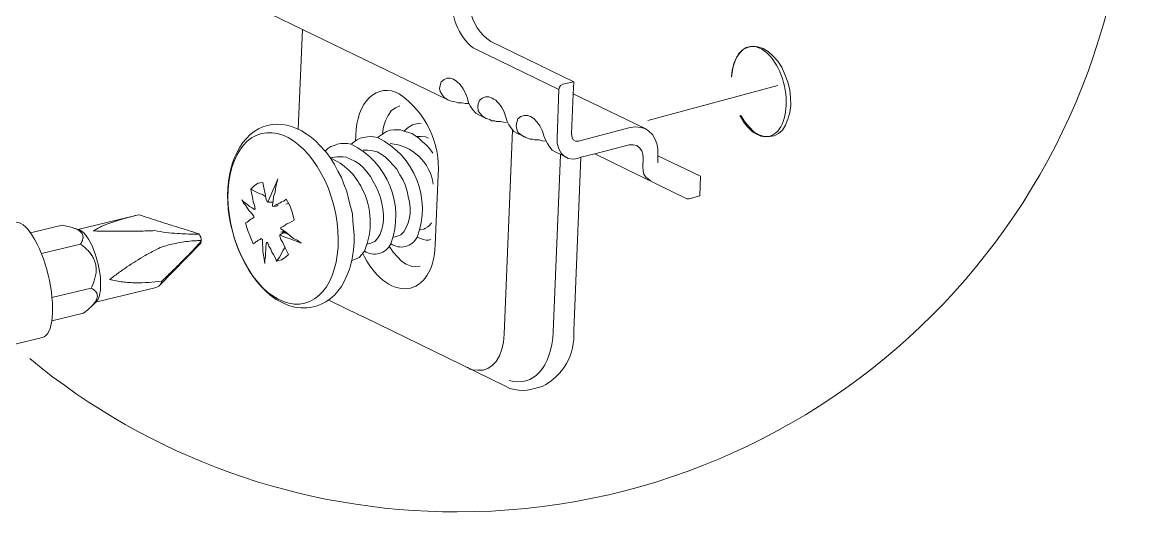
# Model space of a CAD drawing. Header units: metres. Extents: x -8.4 to 7.9, y -3.9 to 2.
# Drawn here: x 2.6966 to 2.8776, y -1.1157 to -1.0356 of the extents above; entities that cross this region are included whole.
import ezdxf

# ---------------------------------------------------------------- set-up
doc = ezdxf.new("R2010")
doc.units = ezdxf.units.M
doc.header["$MEASUREMENT"] = 0
doc.layers.add('PDF10_Geometry_Num_Penna__7', color=7, linetype='Continuous', lineweight=18)

msp = doc.modelspace()

# ---------------------------------------------------------------- linework, layer by layer
at = {"layer": 'PDF10_Geometry_Num_Penna__7', "color": 7, "linetype": 'Continuous', "lineweight": 18, "flags": 128}
for points in [[(2.697834574167865, -1.090618023576224, 0.1748266194143303), (2.767719286086659, -1.115704499565486, 0.9999823853415638), (2.767717697117358, -0.895971593336982, 0.1524887787522111), (2.70550869769251, -0.9152852250503865)], [(2.771107635755448, -1.027471588253513, 0.4153897474772876), (2.773253947966533, -1.038743152644865), (2.786789773449846, -1.045337567348365), (2.785031858563665, -1.045716135599862), (2.784655077416423, -1.045914206321534), (2.784455517441204, -1.046212057030816), (2.784337866411038, -1.046599262952882), (2.770810976449004, -1.040006337502929)], [(2.764136886680772, -1.072015459677319), (2.764641743633005, -1.060551185877062, 0.2629518137358259), (2.758275929348879, -1.0472929572548)], [(2.759032172299745, -1.053380132200392), (2.758454341923738, -1.053201421774823), (2.757849704983896, -1.053201421774823), (2.757355272806489, -1.053201421774823), (2.756767017655657, -1.053262481170226), (2.756192165786743, -1.053462041145445), (2.755694755102243, -1.053768827376005), (2.755209258446113, -1.054084549127844), (2.754702018688206, -1.054462223827214, -0.3910821878170763), (2.761178782361539, -1.07075018986429), (2.761801290343938, -1.070948260585962), (2.762181049998273, -1.071129949518624), (2.76267548217568, -1.071246111295244), (2.763064177351293, -1.071246111295244), (2.763442447752081, -1.071129949518624)], [(2.75470246546427, -1.054462968453986), (2.75412612434181, -1.054346806677366), (2.753548293965803, -1.054264897732314), (2.753053861788395, -1.054346806677366), (2.752438800073728, -1.054462968453986), (2.751862458951268, -1.054544877399039), (2.751366537520314, -1.054841238854774), (2.750906358174473, -1.055148025085334), (2.75040150122224, -1.055527784739669, -0.3832943249988044), (2.75689419990852, -1.071832877192529, 0.459885239623211), (2.761178782361526, -1.070750189864283)], [(2.73097567796288, -1.069768176075787), (2.731273528672161, -1.070831503107923), (2.731660734594228, -1.071906744168431), (2.732040494248562, -1.072897097776793), (2.73253492642597, -1.073970849583754), (2.733114246055523, -1.075053536911993), (2.733735264784376, -1.076160052296975), (2.734302670385558, -1.077119131580863), (2.734999641045277, -1.078002258933883), (2.735683208423079, -1.078804966595398), (2.736457620267212, -1.079580867693077), (2.737145655405653, -1.080265924324425), (2.738144944535293, -1.080950980955773), (2.739101045312088, -1.081446902386727), (2.740164372344223, -1.081942823817682), (2.741165150727411, -1.082222803484407), (2.742167418364144, -1.082331518993294), (2.743132454662217, -1.082331518993294), (2.743935162323732, -1.082222803484407), (2.744693192378854, -1.082023243509188), (2.745495900040368, -1.081726882053452), (2.746270311884502, -1.08133818687784), (2.74695536851585, -1.080842265446885), (2.747652339175569, -1.080265924324425), (2.748218255523204, -1.079580867693077), (2.748839274252057, -1.078804966595398), (2.749336684936558, -1.077920349988831), (2.749714955337346, -1.07703722263581), (2.750103650512959, -1.076034954999077), (2.75040150122224, -1.074973117220487), (2.750483410167293, -1.074591868312606), (2.751104428896145, -1.07435805550582), (2.751683748525699, -1.074097436135199), (2.752169245181828, -1.073591089929419), (2.752565386625172, -1.073014748806959, 0.2255246305874899), (2.752168500555055, -1.062777471003588, 0.1860675842004886), (2.746955219590496, -1.057790705503435)], [(2.752439693625856, -1.083791732095549), (2.775518655834558, -1.095100676750916), (2.776321363496073, -1.095489371926528), (2.777095775340205, -1.095677017873376), (2.777783810478646, -1.095785733382264), (2.778476313377726, -1.09586615307377), (2.779161370009074, -1.095785733382264), (2.779739200385081, -1.095677017873376), (2.78161312812253, -1.095183330322744, 0.3066720628868992), (2.786789773449846, -1.0860556953368), (2.787981176286973, -1.057682436770614)], [(2.713299131919131, -1.067690965229255, 0.0103415033946472), (2.711911147613879, -1.068107956222251, 0.01572318447109771), (2.710581244196934, -1.06856813556809, 0.02027938349818093), (2.709336228232138, -1.069110223858986, 0.01185010317692798), (2.708187864822501, -1.069737944228795, -0.002637377711923587), (2.709473090633052, -1.069745390496527, 0.002559525671527067), (2.710770230471974, -1.069751347510713, 0.002620886833115087), (2.712053967028979, -1.069767729299723, 0.001218654975268051), (2.713930426497454, -1.06979006810292, 0.00427914920060364), (2.715796461191105, -1.069758793778445, 0.00461784354809325), (2.718246283274948, -1.069672417072753, 0.008179877905818872), (2.720119466385622, -1.069973395214483, 0.01098118204401138), (2.721949758994158, -1.070150616386505, 0.01189531403510229), (2.723439012540567, -1.070225079063826)], [(2.714483088488527, -1.067375243477417, 0.004102492536896086), (2.715704276396583, -1.067075903514589, 0.0001821203469318911), (2.717534420079763, -1.067682625409396, 0.001947555656035861), (2.719393008505683, -1.068281305335052, 0.004146142392054917), (2.721276914241891, -1.068874028246523, 0.001756550161783824), (2.723196562063212, -1.069471218918633, -0.003219362355164481), (2.724359669082957, -1.06983757529105, -0.01933232977985529), (2.72494792423379, -1.070029688998536)], [(2.706519156223772, -1.070451743453584, 0.09548463550552735), (2.706382144897468, -1.070152403490769, 0.06129717700913489), (2.706131950301682, -1.069867956063398, 0.0302826250310605), (2.70579388974665, -1.069613293706958, 0.03051508029289826), (2.70535455995046, -1.069395862689181, 0.03090672526597565), (2.704539938260572, -1.069106947501181, 0.01630558726845171), (2.703635961357901, -1.068877602455035)], [(2.725130953494643, -1.071326084210687, 0.004058577148641562), (2.724340159861499, -1.071372251070625, 0.007506729236776187), (2.723019191965835, -1.071527133439452, 0.005514899719296499), (2.721716095112726, -1.071760946246237, 0.01162258216415439), (2.72044576183764, -1.07205432919488, 0.008491134024402993), (2.719188236143051, -1.072439599087336, 0.006998992266854415), (2.717926838389244, -1.073082956619385, 0.004456499217142689), (2.716687779438631, -1.073766523997187, 0.007034962492168896), (2.715201504399314, -1.074666033139218, 0.00941055481149252), (2.713740546670287, -1.075626601676652, 0.006656736367110825), (2.712306395505094, -1.076625890806293, -0.0004984778602566723), (2.710898604127675, -1.077672836049416, 0.01570267434886228), (2.711969377427543, -1.07790813810975)], [(2.725887345370867, -1.071315212659797, 0.1590652723871687), (2.72552396750554, -1.070259331895393, -0.01654357281013473), (2.725209735007246, -1.070245928613487)], [(2.707370264625525, -1.072949817352334, 0.03005673046226744), (2.706777541714051, -1.07238836876534, 0.01440288538320507), (2.70615205522456, -1.071867130024096), (2.699734861693083, -1.073421910726547)], [(2.719418176890618, -1.077952815716143, 0.00518647991932566), (2.72100125341045, -1.076447180380723, 0.0007561781742466174), (2.722600711719294, -1.07486410386089, 0.003217301589410983), (2.723938061403969, -1.073499947612379, 0.01200288650785351), (2.725262007806727, -1.072080688982652)], [(2.708667404464439, -1.075471123606407, 0.03418991952512839), (2.708505075827892, -1.074799470256974, 0.0424237236915111), (2.708248924217901, -1.074175473021032, 0.03784070987388549), (2.707888524859673, -1.073593174884385)], [(2.708374021515805, -1.077892649872869, 0.03090699111503882), (2.708603366561954, -1.077033350576591, 0.03935986358571963), (2.708706125056651, -1.076160647998394)], [(2.713040150727411, -1.078074934506949, 0.007656128012801236), (2.714101988506001, -1.078174714494558, 0.01464969097550828), (2.71516829404523, -1.078208967326125, 0.02192577349990124), (2.717291969602409, -1.078153864944908, 0.01259180868171987), (2.719418623666681, -1.077952815716143, -0.2515324613598618), (2.718644360747903, -1.078940488668121), (2.718289918403858, -1.079026865373813), (2.708594877816735, -1.081376907470047)]]:
    msp.add_lwpolyline(points, format="xyb", dxfattribs=at)
for points in [[(2.742429229137603, -1.036777337963605), (2.701025002040337, -1.016648587030339)], [(2.74174432143161, -1.053083472893948), (2.742429378062958, -1.036777635814314)], [(2.742429080212248, -1.03677718903825), (2.76620054532003, -1.048295075966178), (2.765624204197571, -1.047870638705452), (2.76520125619039, -1.047373228020951), (2.764939147566222, -1.046916027182204), (2.764821496536055, -1.046409680976425), (2.764939147566222, -1.04591375954547), (2.765126793513069, -1.04533741842301)], [(2.81261759985451, -1.044564644757778), (2.81271737984212, -1.04341940878059), (2.813031612340412, -1.042306936381422), (2.813399457966375, -1.041347857097535), (2.813998137892032, -1.040555574210845), (2.814570011253852, -1.039973276074199), (2.81535484787281, -1.039667979097185), (2.8161471307595, -1.039475865389698), (2.816930478124911, -1.039596494926957), (2.81779722368892, -1.039863071311765), (2.818590995829157, -1.040360481996265), (2.819372853941021, -1.041051495641799), (2.820156201306433, -1.041921219712902), (2.820839768684235, -1.042923487349635), (2.821335690115189, -1.044102976158391), (2.821825654531958, -1.045374798687025), (2.822129462255425, -1.046628750173101), (2.822221795975302, -1.047893126434003), (2.822323065216458, -1.04920069104775), (2.822129462255425, -1.050344437771392), (2.821825654531958, -1.051459888677652), (2.821439937863437, -1.05241896796154), (2.820939548671844, -1.053212740101776), (2.820258959801135, -1.053783124210051), (2.819585817198158, -1.054168840878571), (2.8188009805792, -1.05428947041583), (2.817926788747458, -1.05428947041583), (2.817141952128501, -1.053976727171084), (2.816257335521934, -1.053488252007862), (2.815475477410069, -1.052713840163729), (2.814782974510988, -1.051848583853265), (2.814100896386733, -1.050843337709439)], [(2.798486668654052, -1.052967013266618), (2.786718587130328, -1.0472929572548), (2.786790071300555, -1.045337567348364)], [(2.820174370199699, -1.045910632113023), (2.798942082388545, -1.05165170453443)], [(2.771305408626412, -1.050737600707644), (2.770810976449004, -1.050441239251909), (2.770304630243225, -1.049934893046129), (2.769926359842437, -1.049357062670123), (2.769610638090598, -1.048753914983827), (2.769428949157936, -1.048061412084747), (2.769150458744758, -1.0472929572548)], [(2.784067269041655, -1.054545026324393), (2.784338313187102, -1.046599858654301)], [(2.786413141227959, -1.053842694351907), (2.786718438204973, -1.0472929572548)], [(2.758347115668397, -1.049241794445631), (2.757651634262224, -1.049557516197469), (2.756966577630875, -1.050051948374877), (2.756470656199921, -1.050820403204824), (2.756011966107627, -1.051702041304299), (2.755694755102243, -1.0526968626733), (2.755505619901848, -1.053842098650488)], [(2.768546417506334, -1.048753914983827), (2.768168147105546, -1.048753914983827), (2.767852425353707, -1.048753914983827), (2.76759031672954, -1.048673495292321), (2.767167368722359, -1.048555844262155), (2.766787609068026, -1.048475424570648), (2.766400403145959, -1.048357773540482), (2.76620084317074, -1.048295224891533)], [(2.769547046964167, -1.048862928343424), (2.76904367926548, -1.048862928343424), (2.76854626858098, -1.048754212834536)], [(2.771414421986009, -1.048358220316546), (2.771191033954048, -1.048934561439006), (2.771107635755448, -1.049440907644785), (2.771191033954048, -1.050051501598813), (2.771496330931062, -1.0505131701982), (2.771876090585396, -1.05093611820538), (2.772497109314248, -1.051315877859715)], [(2.77249651361283, -1.05131572893436), (2.771305110775703, -1.050737898558353)], [(2.77483359920321, -1.05182177728943), (2.774453839548875, -1.05182177728943), (2.77413662854349, -1.05182177728943), (2.773874519919322, -1.051702637005717), (2.773372641474182, -1.051702637005717), (2.7730747907649, -1.051506055537591), (2.772678649321555, -1.051395850775157), (2.772496960388894, -1.051315431083651)], [(2.777601227993856, -1.053769125226714), (2.776980209265004, -1.053462338996154), (2.77660044961067, -1.0529664175652), (2.776211754435057, -1.052379651667915), (2.775894543429671, -1.051821181588011), (2.775715833004102, -1.051118253914106), (2.775437342590924, -1.050315546252592)], [(2.777665265896352, -1.051396446476575), (2.77748357696369, -1.052001083416418), (2.777403157272184, -1.052507429622197), (2.77748357696369, -1.053083770744657), (2.777665265896352, -1.053579692175611), (2.778088213903532, -1.053966898097678), (2.778666044279539, -1.054346657752012)], [(2.761872476663456, -1.052082098809342), (2.761098064819324, -1.052201239093055), (2.76041151893443, -1.052379949518624), (2.759717526781802, -1.052777580215515), (2.759032470150454, -1.053380727901811)], [(2.770232252520869, -1.092459783437068), (2.771107933606158, -1.092538713875028), (2.771991060959178, -1.092538713875028), (2.77275802653558, -1.092222992123189), (2.773452018688206, -1.091762812777349), (2.774137075319554, -1.091077756146001), (2.774634486004055, -1.09019462879298), (2.775021691926121, -1.089076199379627), (2.77533741367796, -1.087930963402438), (2.775437193665569, -1.08663233430997), (2.77678050036443, -1.053262630095581)], [(2.775824101736926, -1.052001381267127), (2.775337115827251, -1.051903090533064), (2.774833748128564, -1.051821181588011)], [(2.798487115430116, -1.0529664175652), (2.797712703585983, -1.052777282364806), (2.796909995924469, -1.0526968626733), (2.796026868571448, -1.052777282364806), (2.787593225738134, -1.055030522980523)], [(2.800553752576468, -1.057294486221774), (2.800553752576468, -1.056302643359865), (2.800372063643806, -1.055419516006845), (2.800057831145514, -1.054643614909166), (2.79967807149118, -1.05396600454555), (2.799057052762327, -1.053380727901811), (2.798486668654052, -1.052966715415909)], [(2.751104428896145, -1.055030820831232), (2.751177402319919, -1.054083655575716)], [(2.763748638281223, -1.056986210737667), (2.763263141625093, -1.056302643359865), (2.762674886474262, -1.055645882545899), (2.762062803266688, -1.055148471861398), (2.761492419158413, -1.054545324175103), (2.760917567289499, -1.054147693478212), (2.760296548560647, -1.053769423077424), (2.759608513422206, -1.053578798623483), (2.759032172299745, -1.053380727901811)], [(2.763063581649874, -1.054545026324393), (2.762557235444095, -1.054346955602721), (2.761800694642519, -1.054265046657669), (2.761099256222161, -1.054265046657669)], [(2.778782206056158, -1.054346508826657), (2.777601227993856, -1.053768678450651)], [(2.781126588988916, -1.054841685630838), (2.780728958292025, -1.054841685630838), (2.780423661315011, -1.054841685630838), (2.780043901660676, -1.054725523854218), (2.779668609766981, -1.054725523854218), (2.779241193999162, -1.054545324175103), (2.778962703585983, -1.05446341523005), (2.778782503906868, -1.054345764199884)], [(2.782111134508447, -1.055030820831232), (2.781613723823946, -1.054959336661005), (2.78112673791427, -1.054841685630838)], [(2.781688037575912, -1.053380132200392), (2.781884619044038, -1.054147097776793), (2.782191405274598, -1.05484108992942), (2.782508616279983, -1.055418920305426), (2.782885397427225, -1.056032492766547), (2.783265157081559, -1.056528414197501), (2.783770014033792, -1.056808393864226)], [(2.787477659662932, -1.05787038056817), (2.786718140354264, -1.057989520851883), (2.785915432692749, -1.05787038056817), (2.785258671878783, -1.057493599420929), (2.784752325673004, -1.056985763961603), (2.784338313187102, -1.056302196583802), (2.784067269041655, -1.055419069230781), (2.784067269041655, -1.054544877399039)], [(2.787592630036715, -1.055030820831232), (2.787098197859307, -1.055030820831232), (2.786718438204973, -1.054841685630838), (2.786530792258125, -1.05446341523005), (2.786413141227959, -1.053842396501198)], [(2.746072390088184, -1.056610174217199), (2.746379176318744, -1.056908024926481), (2.747073168471371, -1.057870082717461), (2.747652488100924, -1.058872350354195), (2.74821840444856, -1.059937166639877), (2.748839423177412, -1.061010918446838), (2.749219182831746, -1.062093605775077), (2.7497151042627, -1.06327458383738), (2.749986148408147, -1.064463008167414), (2.750301870159985, -1.065734830696048), (2.750601210122814, -1.066917298011897), (2.75068162981432, -1.068108700849024), (2.750788856069661, -1.069262872347491), (2.750906507099827, -1.070443850409794), (2.750906507099827, -1.071635253246921), (2.750788856069661, -1.072825166830502), (2.750601210122814, -1.073898918637463), (2.750483559092647, -1.074591421536543)], [(2.750401947998304, -1.055528231515733), (2.749798800312008, -1.055419516006845), (2.749337131712622, -1.055419516006845), (2.748725048505048, -1.055419516006845), (2.748136793354216, -1.055528231515733), (2.747651296698086, -1.055726302237405), (2.74707346632208, -1.055905012662974), (2.746579034144672, -1.056222223668359), (2.746199274490337, -1.056610918843972)], [(2.757958867268848, -1.070570585886593), (2.758535208391308, -1.070371025911374), (2.759032619075809, -1.069867658212688), (2.759419824997876, -1.069179623074247), (2.759717675707157, -1.068379893919825), (2.759915746428829, -1.067603992822146), (2.760034886712543, -1.066799795907085), (2.760034886712543, -1.065925604075343), (2.759915746428829, -1.065042476722322), (2.759717675707157, -1.064078929677795), (2.759537476028041, -1.06320175933896), (2.759230689797481, -1.062199491702227), (2.758834548354137, -1.061317853602753), (2.75834756244446, -1.060550888026352), (2.75785015175996, -1.059632018588218), (2.7572738106375, -1.058991639563262), (2.756695980261493, -1.05828722263581), (2.756010923630145, -1.057682585695968), (2.755306506702694, -1.05718815351856), (2.754630385592623, -1.056808393864226), (2.753927457918719, -1.056610323142554), (2.753124750257204, -1.056528414197501), (2.752368209455628, -1.056528414197501)], [(2.785636495503507, -1.057682883546678), (2.783770460809856, -1.056808691714935)], [(2.795846073190914, -1.055645286844481), (2.79024499060287, -1.057106244573508)], [(2.798173031857179, -1.05787038056817), (2.798110483208229, -1.057188302443915), (2.79791092323301, -1.056610472067908), (2.797531163578677, -1.056102636608583), (2.797108215571496, -1.055725855461341), (2.796530385195489, -1.055645435769835), (2.795846817817687, -1.055645435769835)], [(2.747154481715004, -1.057790407652728), (2.747651892399505, -1.057683181397387)], [(2.753630649686919, -1.071707779894631), (2.75424422214804, -1.071445671270463), (2.754702912240333, -1.070948260585962), (2.75512734950106, -1.070254268433336), (2.755389458125229, -1.069451560771821), (2.755587528846901, -1.068802246225587), (2.755694755102243, -1.067990603042794), (2.755694755102243, -1.067105986436227), (2.755587528846901, -1.066114143574318), (2.755389458125229, -1.065239951742576), (2.755209258446113, -1.064276404698049), (2.754892047440727, -1.063400723612761), (2.754506330772208, -1.062516107006194), (2.754008920087707, -1.061632979653173), (2.75354725148832, -1.060830271991659), (2.752944103802025, -1.060054370893979), (2.752367762679564, -1.059369314262631), (2.751682706048216, -1.058754252547964), (2.750987224642043, -1.058288116187938), (2.750302168010695, -1.057990265478656), (2.749599240336789, -1.057683479248096), (2.749101829652289, -1.057610505824322), (2.748641650306448, -1.057610505824322), (2.748138282607762, -1.057610505824322), (2.747651296698086, -1.057683479248096)], [(2.783455036908726, -1.086244085910421), (2.784655375267132, -1.057294486221774)], [(2.787980878436264, -1.057682883546678), (2.787477510737578, -1.057870529493525)], [(2.790245288453579, -1.057106244573508), (2.787980133809491, -1.057682585695968)], [(2.80527900515387, -1.064463752794187), (2.79024499060287, -1.057106840274926)], [(2.798110483208229, -1.059251365381755), (2.798173031857179, -1.057870827344234)], [(2.807525990904692, -1.060749256598734), (2.800553305800404, -1.057413328654777)], [(2.800553752576468, -1.057413030804068), (2.800553752576468, -1.057293890520355)], [(2.800553752576468, -1.058566308750407), (2.800553752576468, -1.057413626505487)], [(2.799371434185974, -1.061516520025844), (2.798993163785186, -1.061209733795283), (2.798595533088295, -1.060938689649837), (2.798288746857735, -1.060433832697604), (2.798172585081115, -1.059873873364154), (2.798110036432165, -1.059251365381755)], [(2.73596274131374, -1.061814072884416), (2.735177904694783, -1.061894492575922), (2.734619434614879, -1.062318929836649), (2.73399692663248, -1.062895270959109), (2.7341130884091, -1.06347161208157), (2.734196486607698, -1.063960087244792), (2.734302223609494, -1.064537917620799), (2.734385621808093, -1.064959376374432), (2.734619434614879, -1.065537206750439), (2.734699854306385, -1.066115037126446)], [(2.735963337015159, -1.061814370735126), (2.736060138495675, -1.062399647378864), (2.736177789525842, -1.062895568809819), (2.736259698470894, -1.063401915015598), (2.736377349501061, -1.063897836446552), (2.736457769192567, -1.064356526538846), (2.736639458125229, -1.064959674225142), (2.736766044676673, -1.065041583170194)], [(2.73752198977683, -1.065538100302567), (2.737639640806997, -1.064780070247445), (2.737721549752049, -1.064078631827086), (2.737944937784011, -1.06340102146347), (2.73802833598261, -1.062778513481071), (2.738215981929457, -1.062013037158217), (2.738406606383397, -1.061210329496702), (2.73814449775923, -1.061893896874504), (2.737830265260937, -1.062598313801955), (2.73752198977683, -1.063201461488251), (2.737341790097715, -1.063779291864258), (2.737063299684536, -1.064357122240265), (2.736765448975254, -1.065042178871613)], [(2.807525395203273, -1.060748958748025), (2.807425615215664, -1.063959789394083), (2.805657871256076, -1.064463157092769)], [(2.73399692663248, -1.062895270959109), (2.734699854306385, -1.063273541359897), (2.735375975416455, -1.063580327590458), (2.735882321622234, -1.06377839831213), (2.736378243053188, -1.064077738274958)], [(2.734618838913461, -1.066222263381787), (2.734195890906281, -1.065925901926052), (2.733799749462935, -1.065735277472112), (2.733498920246561, -1.065465722580212), (2.733238300875939, -1.065239356041157), (2.732813863615212, -1.064959376374432), (2.732535373202035, -1.064663014918697), (2.732813863615212, -1.065158936349651), (2.733114692831587, -1.065537206750439), (2.733419989808601, -1.065925901926052), (2.73373571156044, -1.066423312610553), (2.734113981961228, -1.066800093757794), (2.734501187883294, -1.067306439963573)], [(2.736766044676673, -1.065041881020903), (2.737522585478249, -1.065041881020903)], [(2.737522287627539, -1.065537802451858), (2.737522287627539, -1.065655453482024), (2.737639938657706, -1.06573587317353)], [(2.73764008758306, -1.065041881020903), (2.737522436552895, -1.065041881020903)], [(2.738524257413564, -1.065537206750439), (2.738215981929458, -1.065654857780605), (2.737639640806997, -1.065735277472112)], [(2.73764008758306, -1.065735575322821), (2.738028782758673, -1.065537504601149), (2.738325144214409, -1.06533794462593), (2.7387227749113, -1.065159234200361), (2.739019136367036, -1.064959674225142), (2.739407831542648, -1.064842023194975), (2.739786101943436, -1.064538215471508)], [(2.738524406338918, -1.065537802451858), (2.738406755308752, -1.065537802451858)], [(2.740164819120288, -1.065239653891866), (2.739706129027994, -1.065337944625929)], [(2.739786697644855, -1.064537917620799), (2.740409205627254, -1.065654857780605), (2.740788965281588, -1.066800093757794), (2.741085326737323, -1.067991496594921)], [(2.80565861588285, -1.064463752794187), (2.805459055907631, -1.064463752794187), (2.805278856228515, -1.064463752794187)], [(2.705715703935462, -1.069495046975376), (2.715410744522585, -1.067145004879142)], [(2.733114097130169, -1.068379596069116), (2.733419394107183, -1.068308111898888), (2.733617464828855, -1.068108551923669), (2.733799153761517, -1.067990900893503), (2.73399722448319, -1.067801765693109), (2.734196784458408, -1.067684114662943), (2.734502081435422, -1.067505404237374)], [(2.734501634659358, -1.067504808535955), (2.734501634659358, -1.067422899590902), (2.734501634659358, -1.067306737814282)], [(2.734619434614879, -1.066222710157851), (2.734699854306385, -1.066113994648964)], [(2.703138550673401, -1.068786757988704), (2.697957437585443, -1.07004070947478)], [(2.704860574549114, -1.06921149310014), (2.705965600680549, -1.069573381711917)], [(2.734385323957384, -1.071832877192529), (2.733917698343811, -1.07075018986429), (2.73342028765931, -1.069569211801987), (2.73311350142875, -1.068379298218406)], [(2.738722477060591, -1.070371919463502), (2.739289882661773, -1.070641474355402), (2.73990494437644, -1.070830609555796), (2.740409801328673, -1.071030169531015), (2.740968271408576, -1.071246111295244), (2.741553548052315, -1.071445671270463), (2.742247540204941, -1.071707779894631), (2.741553548052315, -1.071246111295244), (2.740968271408576, -1.070948260585962), (2.740479796245354, -1.070569990185174), (2.739985364067945, -1.070147042177994), (2.739525184722105, -1.069768771777206), (2.738904165993253, -1.069369651826768)], [(2.741085475662678, -1.067991198744212), (2.740671463176777, -1.068189269465885), (2.740291703522442, -1.068379893919825), (2.739904497600376, -1.068567539866673), (2.739606646891094, -1.068802841927005), (2.739289435885709, -1.068984530859667), (2.738903719217189, -1.069179623074247)], [(2.738903868142544, -1.069180218775665), (2.738903868142544, -1.069263616974264), (2.738903868142544, -1.069369353976059)], [(2.761683341463062, -1.069569211801987), (2.762261171839069, -1.069451560771821)], [(2.762260725063005, -1.069452156473239), (2.762557086518741, -1.069263021272845), (2.762945781694353, -1.069063461297627), (2.763262992699739, -1.068802841927005), (2.763559354155474, -1.068379893919825)], [(2.706230985662519, -1.069706074202902), (2.706469266229945, -1.069875849107193), (2.706713503811556, -1.070094769378515), (2.706954762886074, -1.070371770538147), (2.707199000467685, -1.070697917064811), (2.70743728103511, -1.071064273437227), (2.707675561602536, -1.071484242937315), (2.707912352916415, -1.071932508254784), (2.708126805427097, -1.072420983418006), (2.708330833162957, -1.072934775891517), (2.708528903884629, -1.073478353435956), (2.708712082070837, -1.074030866501674), (2.708880367721581, -1.074611675384774), (2.709020357554944, -1.075190995014327), (2.709142476345749, -1.075774782404519), (2.709246724093997, -1.076355591287619), (2.709334590053236, -1.076931932410079), (2.709389692434453, -1.077494870250622), (2.709420966758928, -1.078031001527329), (2.709432880787299, -1.078555218775665), (2.709417988251835, -1.079039226178248), (2.709380756913175, -1.079491959256357), (2.709319697517771, -1.079904482488712), (2.709243745586905, -1.080276795875314), (2.709133540824471, -1.080607410162617), (2.709005465019479, -1.080881432815156), (2.708853561157745, -1.081100353086478), (2.708782076987518, -1.081200133074088)], [(2.724616416394359, -1.069915314326173), (2.725428059577151, -1.070193804739351)], [(2.735683953049852, -1.070947962735253), (2.735502264117191, -1.071129651667915), (2.735177606844073, -1.071245813444535), (2.734998896418504, -1.071445373419753), (2.734799336443285, -1.07152579311126), (2.73461913676417, -1.071707482043921), (2.734385323957384, -1.07183257934182)], [(2.735881725920815, -1.071129800593269), (2.735764074890649, -1.071031509859206), (2.735683655199143, -1.070948111660607)], [(2.735881576995461, -1.071130098443979), (2.735881576995461, -1.071833026117884), (2.735963485940513, -1.072509147227954), (2.735963485940513, -1.073095913125239), (2.736060287421029, -1.073709485586359), (2.736177938451196, -1.074358800132593), (2.736259847396248, -1.07505279228522), (2.736259847396248, -1.07447645116276), (2.736377498426415, -1.073898620786753), (2.736377498426415, -1.073392274580974), (2.736457918117922, -1.072824868979792), (2.736457918117922, -1.072212785772218), (2.736566633626809, -1.071634955396211)], [(2.739606349040385, -1.072411005419245), (2.739289138034999, -1.072896502075374), (2.739018093889553, -1.073392423506329), (2.738721732433817, -1.073970253882335), (2.738215386228038, -1.07467318155624), (2.739018093889553, -1.074476600088115), (2.739606349040385, -1.07409684043378), (2.740164819120288, -1.073590494228001), (2.739904199749667, -1.073014153105541), (2.739606349040385, -1.072509296153308), (2.739406789065166, -1.0720148639759), (2.739208718343493, -1.071635104321566), (2.73890342136648, -1.071130247369333), (2.738721732433817, -1.070570288035883)], [(2.739289584811063, -1.070064537531523), (2.738722179209881, -1.070371323762083), (2.738722179209881, -1.070444297185857), (2.738722179209881, -1.070570883737302)], [(2.739524886871396, -1.069768473926497), (2.738903868142544, -1.069948673605612)], [(2.739524886871396, -1.069867360361978), (2.739101938864215, -1.069947780053484)], [(2.739606349040385, -1.070065133232941), (2.739289138034999, -1.070065133232941)], [(2.739606795816449, -1.07006572893436), (2.739524886871396, -1.069948077904194), (2.739606795816449, -1.069867658212688)], [(2.740409205627254, -1.070443999335148), (2.739606497965739, -1.07006572893436)], [(2.757355272806488, -1.07075018986429), (2.757958420492784, -1.070569990185174)], [(2.725800224038399, -1.071738458517687), (2.719016674134505, -1.078720079143253)], [(2.736566484701454, -1.071634806470857), (2.736639458125229, -1.071634806470857), (2.736766044676673, -1.071707779894631), (2.736946244355789, -1.072212636846863), (2.737260476854081, -1.072707069024271), (2.737442165786743, -1.073211925976504), (2.737722145453468, -1.073590196377292), (2.737945533485429, -1.074096542583071), (2.738216577630876, -1.074672883705531)], [(2.753053266086976, -1.071832877192529), (2.753631096462983, -1.071707779894631)], [(2.756588754006152, -1.072213232548282), (2.7572738106375, -1.073212521677922), (2.757958867268848, -1.073970551733045), (2.758652859421475, -1.07467347940695), (2.759419824997876, -1.075160465316626), (2.76022253265939, -1.075476187068464), (2.760998433757069, -1.075547671238692), (2.761683490388418, -1.075476187068464)], [(2.707897162530241, -1.079074074711234), (2.701472522731033, -1.080630344667232)], [(2.708781481286099, -1.081199686298024), (2.707969838103307, -1.082035157537559)], [(2.75178069893157, -1.083520836875457), (2.746757446719532, -1.081068036284521)], [(2.706629063135474, -1.083193498945956), (2.70145092855461, -1.084450428939126)], [(2.751781294632988, -1.083520241174038), (2.752439544700501, -1.083791285319485), (2.752368060530274, -1.083791285319485), (2.752250409500108, -1.083710865627979)], [(2.699907019403048, -1.08714865851451), (2.632795297587667, -1.10341428574839)], [(2.770232103595515, -1.092459932362423), (2.770034032873842, -1.09234079207871), (2.769846386926995, -1.09234079207871), (2.769728735896828, -1.092223141048544), (2.769547046964167, -1.092142721357038), (2.769348976242494, -1.09203400584815)]]:
    msp.add_lwpolyline(points, dxfattribs=at)
at = {"layer": 'PDF10_Geometry_Num_Penna__7', "color": 7, "linetype": 'Continuous', "lineweight": 18}
for centre, radius, start, end in [((2.75613769441062, -1.06315011944073), 0.007755976607137192, 7.832463255447843, 85.33704911766696), ((2.705754994279519, -1.070785973997016), 0.0008002557790073204, 343.8383158583133, 3.887172263881761), ((2.754216544640843, -1.070542459308486), 0.002972430548812112, 236.2727286669414, 334.2541911614491), ((2.706954796098666, -1.081100380621596), 0.002208037592964345, 42.91844552912085, 53.746448761521), ((2.704186953471273, -1.078263022893738), 0.005332251206896703, 316.8528437412713, 324.2360926436843)]:
    msp.add_arc(centre, radius, start, end, dxfattribs=at)
for centre, major_axis, ratio, start_param, end_param in [((2.771208552338718, -1.033632952939961), (-0.001825713173199966, 0.00670071902363892), 0.6019933369471915, 5.811755222119487, 8.909811526697453), ((2.817076312021551, -1.046923844859287), (-0.001631847532943841, 0.007338744545840578), 0.5673174660977277, 2.0037683638982, 7.403882390536291), ((2.767087289469595, -1.04972004246017), (-0.001009740714777252, 0.004978011217198492), 0.5347220715002003, 5.110392998007103, 6.680010682448054), ((2.757211307496311, -1.055854021865821), (-0.001755192239910523, 0.009041120161910771), 0.6387616495062627, 5.810749401902937, 7.535086166658665), ((2.773315463049054, -1.052264377712512), (-0.001022185975075091, 0.00444099683187097), 0.5785743155746605, 5.0301386798731, 6.662556861728879), ((2.740508889256614, -1.067141508273022), (-0.003863343889959554, 0.0146488635016578), 0.6526594425131579, 5.329232887898259, 7.861189475065151), ((2.779327403523446, -1.060279183419044), (-0.000427072299578782, 0.00946892245411582), 0.4032617370966554, 5.51029735779276, 6.619169196917182), ((2.697709358968314, -1.076799634541289), (-0.002335159683993746, 0.008471732541920487), 0.3410451069998011, 4.599696410486419, 6.291936644070524), ((2.757466082940735, -1.069280989430786), (-0.002800691876015154, 0.009755131915452858), 0.6208337561142935, 1.811293198196088, 4.256410365033801), ((2.698221350674032, -1.078710597820704), (-0.001705237222657297, 0.008434796970696061), 0.342294448790132, 3.134791705615249, 4.851744652117547), ((2.773873039993071, -1.078970636059861), (-0.005374404589403641, 0.01519490327340585), 0.5245262086015503, 2.794179006168378, 4.038929096458765)]:
    msp.add_ellipse(centre, major_axis=major_axis, ratio=ratio, start_param=start_param, end_param=end_param, dxfattribs=at)
msp.add_ellipse((2.739268930572246, -1.067670973038331), major_axis=(-0.003552586399978832, 0.01387196190365441), ratio=0.5973673065825426, dxfattribs=at)
for points in [[(2.713299131919131, -1.067690965229256), (2.713681870080559, -1.067591185241646), (2.714080990030996, -1.06747353421148), (2.714483088488524, -1.067375243477417)], [(2.703138550673401, -1.068786757988704), (2.703303857817052, -1.0688090967919), (2.703473632721342, -1.068850795891199), (2.7036359613579, -1.068877602455035)], [(2.705965898531259, -1.069573530637272), (2.706007624215896, -1.069573530637272), (2.706230985662519, -1.069706074202902), (2.706230985662519, -1.069706074202902)], [(2.706523623984389, -1.071008724279946), (2.706492349659914, -1.071206795001619), (2.706407462207769, -1.071404865723291), (2.706303214459522, -1.071594000923685)], [(2.70651915622375, -1.070451743453589), (2.7066141537919, -1.070451743453589), (2.706462515774116, -1.070731723120314), (2.706553409055317, -1.070731723120314)], [(2.724870185198666, -1.070245928613476), (2.724412984359919, -1.070241460852836), (2.72392748770379, -1.070245928613476), (2.723439012540568, -1.070225079063826)], [(2.725209735007248, -1.070245928613476), (2.725099530244813, -1.070245928613476), (2.724983368468194, -1.070248907120568), (2.724870185198668, -1.070245928613476)], [(2.724947924233789, -1.070029688998537), (2.725143016448369, -1.070096705408125), (2.725335130155856, -1.070181592860271), (2.725524265356249, -1.070259034044684)], [(2.725130953494642, -1.071326084210686), (2.725267964820912, -1.071314170182315), (2.725396040625904, -1.071314170182315), (2.725521137923803, -1.071315659435861)], [(2.725427910651796, -1.070193209037933), (2.725467481102194, -1.070193209037933), (2.725523222878766, -1.070258736193975), (2.725523222878766, -1.070258736193975)], [(2.725521137923802, -1.071315659435861), (2.725649213728793, -1.071308213168129), (2.725765375505413, -1.071314170182315), (2.725887494296218, -1.071315659435861)], [(2.725887494296218, -1.071315212659797), (2.725792182069248, -1.071444777718335), (2.72569240208164, -1.071586256805244), (2.725582197319205, -1.071708375596049)], [(2.725887494296218, -1.071315212659797), (2.725917279367147, -1.071465627267984), (2.725887494296218, -1.071619020383265), (2.72579962833698, -1.071738160666977)], [(2.70630321445952, -1.071594000923685), (2.706403802485072, -1.071594000923685), (2.706046004469627, -1.071866534322678), (2.706151310597785, -1.071866534322678)], [(2.707370264625522, -1.072949817352336), (2.707550464304638, -1.073150866581101), (2.707733642490846, -1.07336680834533), (2.707888524859672, -1.073593174884385)], [(2.725582197319205, -1.071708375596049), (2.725483906585141, -1.071839429908133), (2.725378169583346, -1.071955591684753), (2.725262007806725, -1.072080688982651)], [(2.708667404464445, -1.075471123606407), (2.70869421102828, -1.075706425666739), (2.70871506057793, -1.075928324445154), (2.708706125056653, -1.076160647998394)], [(2.708374021515802, -1.077892649872868), (2.708239988696625, -1.07830219459813), (2.708074681552975, -1.078686422013104), (2.707897460380952, -1.07907362793517)], [(2.713040150727411, -1.078074934506948), (2.71267975136918, -1.07802876764701), (2.712320841264496, -1.077982600787071), (2.711969377427543, -1.07790813810975)], [(2.707897162530241, -1.079074074711234), (2.70802225982814, -1.079155983656287), (2.708147357126038, -1.079231935587154), (2.708260540395568, -1.079319801546392)], [(2.708571794386765, -1.079596802706024), (2.708662638853096, -1.079705518214912), (2.708737101530417, -1.079814233723799), (2.708793693165181, -1.079927416993327)], [(2.70879369316518, -1.079927416993327), (2.708896979099186, -1.079927416993327), (2.708862198828314, -1.080131444729185), (2.708883048377964, -1.080243138745165)], [(2.708883048377964, -1.080243138745165), (2.708903897927614, -1.080354832761146), (2.708897940913428, -1.08046503752358), (2.708877091363778, -1.080588645567932)], [(2.708077362209357, -1.081909613463597), (2.707920990586984, -1.082097259410445), (2.707731855386591, -1.082271502075375), (2.707533784664919, -1.082442766233211)], [(2.708751994065881, -1.080980319250638), (2.708693913177571, -1.081105416548536), (2.708610514978972, -1.081239449367713), (2.708513713498454, -1.081379439201075)], [(2.708877091363779, -1.080588645567932), (2.708857731067675, -1.080706296598098), (2.708807096447098, -1.080838840163729), (2.708751994065883, -1.080980319250638)], [(2.707533784664918, -1.082442766233211), (2.707253804998193, -1.082698917843194), (2.706945529514087, -1.082944644678351), (2.706628318508701, -1.083193350020602)]]:
    msp.add_open_spline(points, degree=3, dxfattribs=at)

doc.saveas('drawing.dxf')
